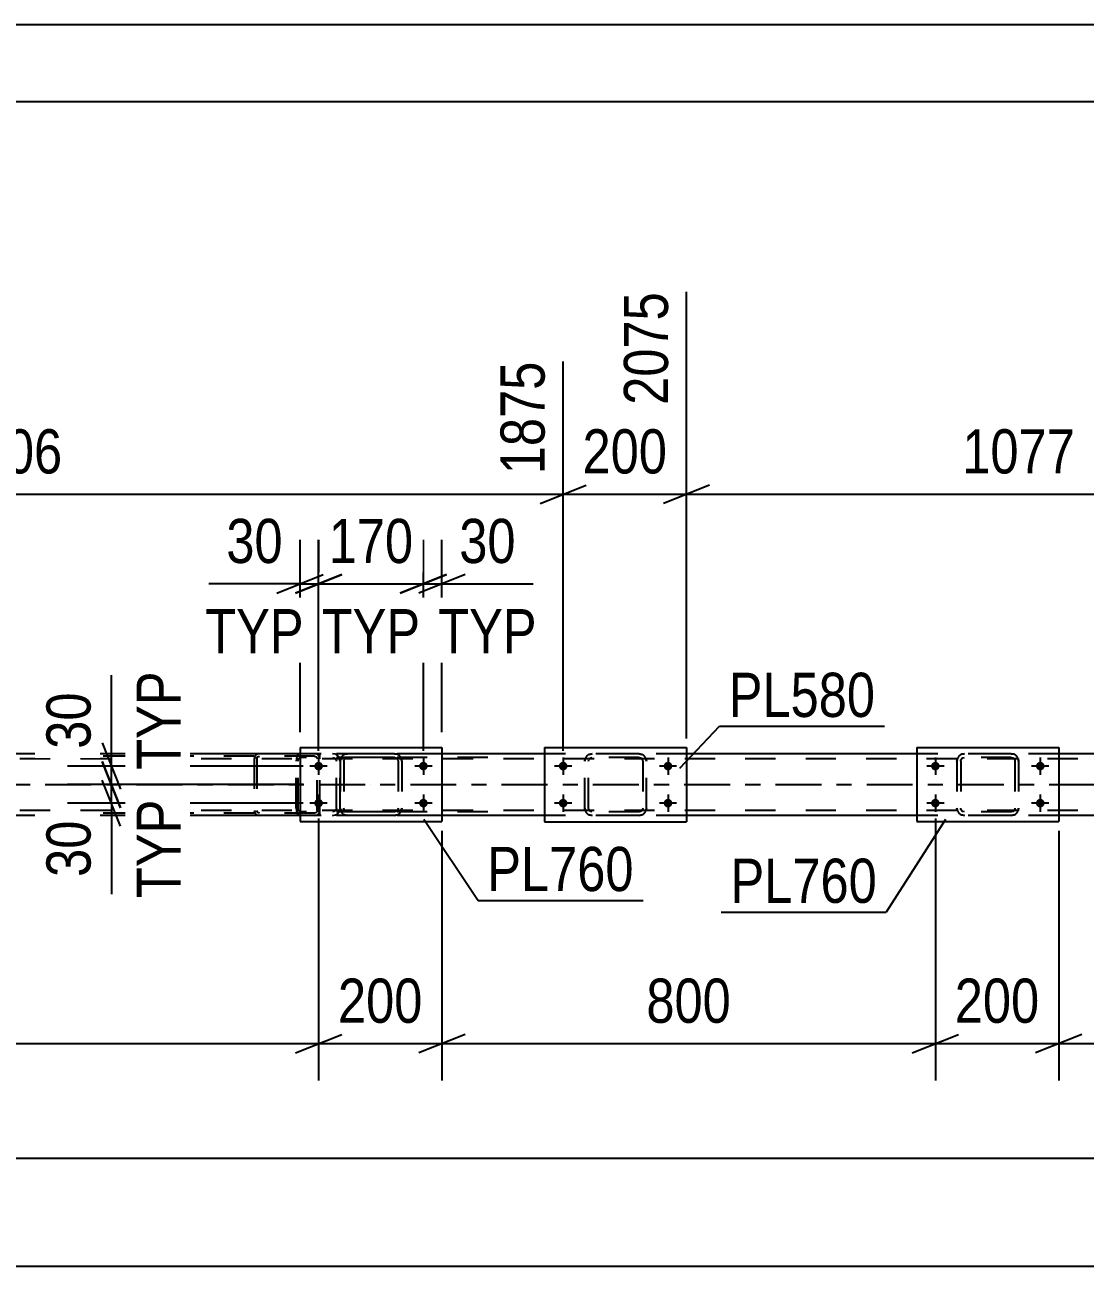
# Model space of a CAD drawing. Header units: millimetres. Extents: x -90 to 751, y -437 to 157.
# Drawn here: x 23.4 to 92.2, y 76.4 to 156.9 of the extents above; entities that cross this region are included whole.
import ezdxf

# ---------------------------------------------------------------- set-up
doc = ezdxf.new("R2010")
doc.units = ezdxf.units.MM
doc.linetypes.add('DXK_LINE_DOT2', pattern=[3.9198, 1.9599, -1.9599])
doc.linetypes.add('DXK_LINE_DOT3', pattern=[5.9187, 2.979, -0.9799, 0.9799, -0.9799])
doc.styles.add('Arial Narrow', font='ARIALN.TTF', dxfattribs={"height": 0.2})

# ---------------------------------------------------------------- blocks, each defined once
blk = doc.blocks.new('Unknown-814553232-1133')
at = {"color": 5, "linetype": 'Continuous'}
for p, q in [((750.809, 156.884), (-90.191, 156.884)), ((745.809, 151.884), (-85.191, 151.884))]:
    blk.add_line(p, q, dxfattribs=at)
blk = doc.blocks.new('Part-814553232-3111 - 2911')
at = {"color": 7, "linetype": 'DXK_LINE_DOT2'}
for p, q in [((41.074, 109.49), (41.015, 109.335)), ((41.162, 109.595), (41.074, 109.49)), ((41.265, 109.631), (41.162, 109.595)), ((53.422, 109.631), (41.265, 109.631)), ((42.541, 109.391), (42.541, 109.631)), ((43.549, 109.595), (43.356, 109.631)), ((41.015, 109.335), (40.994, 109.151)), ((40.994, 106.111), (40.994, 109.151)), ((41.13, 109.151), (41.14, 109.243)), ((41.13, 106.111), (41.13, 109.151)), ((41.14, 109.243), (41.169, 109.321)), ((41.169, 109.321), (41.213, 109.373)), ((41.213, 109.373), (41.265, 109.391)), ((53.422, 109.391), (41.265, 109.391)), ((43.356, 109.391), (43.453, 109.373)), ((43.453, 109.373), (43.534, 109.321)), ((43.534, 109.321), (43.589, 109.243)), ((43.589, 109.243), (43.608, 109.151)), ((43.608, 106.111), (43.608, 109.151)), ((43.854, 109.175), (43.821, 109.335)), ((43.859, 109.151), (43.854, 109.175)), ((43.859, 106.111), (43.859, 109.151)), ((40.994, 106.111), (41.015, 105.927)), ((41.015, 105.927), (41.074, 105.772)), ((41.074, 105.772), (41.162, 105.668)), ((41.14, 106.019), (41.13, 106.111)), ((41.169, 105.941), (41.14, 106.019)), ((41.162, 105.668), (41.265, 105.631)), ((41.213, 105.889), (41.169, 105.941)), ((41.265, 105.871), (41.213, 105.889)), ((53.422, 105.871), (41.265, 105.871)), ((53.422, 105.631), (41.265, 105.631)), ((42.541, 105.631), (42.541, 105.871)), ((43.453, 105.889), (43.356, 105.871)), ((43.356, 105.631), (43.549, 105.668)), ((43.534, 105.941), (43.453, 105.889)), ((43.589, 106.019), (43.534, 105.941)), ((43.608, 106.111), (43.589, 106.019)), ((43.821, 105.927), (43.859, 106.111))]:
    blk.add_line(p, q, dxfattribs=at)
for centre, start, end in [((43.371, 109.136), 23.84941, 68.8059), ((43.371, 106.126), 291.1941, 336.15059)]:
    blk.add_arc(centre, 0.492, start, end, dxfattribs=at)
blk = doc.blocks.new('Part-814553232-2961 - 2911')
at = {"color": 2, "linetype": 'Continuous'}
for p, q in [((41.254, 109.631), (7.377, 109.631)), ((57.115, 109.631), (50.454, 109.631)), ((81.254, 109.631), (66.315, 109.631)), ((108.196, 109.631), (90.454, 109.631)), ((41.254, 105.631), (12.16, 105.631)), ((57.115, 105.631), (50.454, 105.631)), ((81.254, 105.631), (66.315, 105.631)), ((108.196, 105.631), (90.454, 105.631))]:
    blk.add_line(p, q, dxfattribs=at)
at = {"color": 7, "linetype": 'DXK_LINE_DOT2'}
for p, q in [((50.454, 109.631), (41.254, 109.631)), ((66.315, 109.631), (57.115, 109.631)), ((90.454, 109.631), (81.254, 109.631)), ((660.055, 109.311), (-16.698, 109.311)), ((660.055, 105.951), (-16.698, 105.951)), ((50.454, 105.631), (41.254, 105.631)), ((66.315, 105.631), (57.115, 105.631)), ((90.454, 105.631), (81.254, 105.631))]:
    blk.add_line(p, q, dxfattribs=at)
at = {"color": 7, "linetype": 'DXK_LINE_DOT3'}
blk.add_line((-16.698, 107.631), (660.055, 107.631), dxfattribs=at)
blk = doc.blocks.new('Bolt-814553232-2983 - 2911')
at = {"linetype": 'Continuous'}
for points in [[(42.454, 108.551, -1), (42.454, 109.111, -1)], [(49.254, 108.551, -1), (49.254, 109.111, -1)], [(42.454, 106.151, -1), (42.454, 106.711, -1)], [(49.254, 106.151, -1), (49.254, 106.711, -1)]]:
    blk.add_hatch(color=1, dxfattribs=at).paths.add_polyline_path(points)
at = {"color": 1, "linetype": 'Continuous'}
for p, q in [((43.014, 108.831), (41.894, 108.831)), ((42.454, 109.391), (42.454, 108.271)), ((49.814, 108.831), (48.694, 108.831)), ((49.254, 109.391), (49.254, 108.271)), ((43.014, 106.431), (41.894, 106.431)), ((42.454, 106.991), (42.454, 105.871)), ((49.814, 106.431), (48.694, 106.431)), ((49.254, 106.991), (49.254, 105.871))]:
    blk.add_line(p, q, dxfattribs=at)
blk = doc.blocks.new('Bolt-814553232-2984 - 2911')
at = {"linetype": 'Continuous'}
for points in [[(58.315, 108.55, -1), (58.315, 109.11, -1)], [(65.115, 108.55, -1), (65.115, 109.11, -1)], [(58.315, 106.15, -1), (58.315, 106.71, -1)], [(65.115, 106.15, -1), (65.115, 106.71, -1)]]:
    blk.add_hatch(color=1, dxfattribs=at).paths.add_polyline_path(points)
at = {"color": 1, "linetype": 'Continuous'}
for p, q in [((58.875, 108.83), (57.755, 108.83)), ((58.315, 109.39), (58.315, 108.27)), ((65.675, 108.83), (64.555, 108.83)), ((65.115, 109.39), (65.115, 108.27)), ((58.875, 106.43), (57.755, 106.43)), ((58.315, 106.99), (58.315, 105.87)), ((65.675, 106.43), (64.555, 106.43)), ((65.115, 106.99), (65.115, 105.87))]:
    blk.add_line(p, q, dxfattribs=at)
blk = doc.blocks.new('Bolt-814553232-2985 - 2911')
at = {"linetype": 'Continuous'}
for points in [[(82.454, 108.551, -1), (82.454, 109.111, -1)], [(89.254, 108.551, -1), (89.254, 109.111, -1)], [(82.454, 106.151, -1), (82.454, 106.711, -1)], [(89.254, 106.151, -1), (89.254, 106.711, -1)]]:
    blk.add_hatch(color=1, dxfattribs=at).paths.add_polyline_path(points)
at = {"color": 1, "linetype": 'Continuous'}
for p, q in [((83.014, 108.831), (81.894, 108.831)), ((82.454, 109.391), (82.454, 108.271)), ((89.814, 108.831), (88.694, 108.831)), ((89.254, 109.391), (89.254, 108.271)), ((83.014, 106.431), (81.894, 106.431)), ((82.454, 106.991), (82.454, 105.871)), ((89.814, 106.431), (88.694, 106.431)), ((89.254, 106.991), (89.254, 105.871))]:
    blk.add_line(p, q, dxfattribs=at)
blk = doc.blocks.new('Part-814553232-3147 - 2911')
at = {"color": 7, "linetype": 'DXK_LINE_DOT2'}
for p, q in [((44.151, 109.595), (44.334, 109.631)), ((44.334, 109.631), (44.151, 109.595)), ((47.374, 109.631), (44.334, 109.631)), ((47.374, 109.631), (47.558, 109.595)), ((47.558, 109.595), (47.374, 109.631)), ((43.854, 109.151), (43.891, 109.335)), ((43.891, 109.335), (43.854, 109.151)), ((43.854, 109.151), (43.854, 106.111)), ((44.094, 109.151), (44.113, 109.243)), ((44.094, 109.151), (44.094, 106.111)), ((44.113, 109.243), (44.165, 109.321)), ((44.165, 109.321), (44.242, 109.373)), ((44.242, 109.373), (44.334, 109.391)), ((47.374, 109.391), (44.334, 109.391)), ((47.374, 109.391), (47.466, 109.373)), ((47.466, 109.373), (47.544, 109.321)), ((47.544, 109.321), (47.596, 109.243)), ((47.596, 109.243), (47.614, 109.151)), ((47.614, 109.151), (47.614, 106.111)), ((47.818, 109.335), (47.854, 109.151)), ((47.854, 109.151), (47.818, 109.335)), ((47.854, 109.151), (47.854, 106.111)), ((43.891, 105.927), (43.854, 106.111)), ((43.854, 106.111), (43.891, 105.927)), ((44.113, 106.019), (44.094, 106.111)), ((44.165, 105.941), (44.113, 106.019)), ((44.334, 105.631), (44.151, 105.668)), ((44.151, 105.668), (44.334, 105.631)), ((44.242, 105.889), (44.165, 105.941)), ((44.334, 105.871), (44.242, 105.889)), ((47.374, 105.871), (44.334, 105.871)), ((47.374, 105.631), (44.334, 105.631)), ((47.466, 105.889), (47.374, 105.871)), ((47.558, 105.668), (47.374, 105.631)), ((47.374, 105.631), (47.558, 105.668)), ((47.544, 105.941), (47.466, 105.889)), ((47.596, 106.019), (47.544, 105.941)), ((47.614, 106.111), (47.596, 106.019)), ((47.854, 106.111), (47.818, 105.927)), ((47.818, 105.927), (47.854, 106.111))]:
    blk.add_line(p, q, dxfattribs=at)
at = {"color": 7, "linetype": 'DXK_LINE_DOT3'}
blk.add_line((45.854, 107.631), (45.854, 107.631), dxfattribs=at)
at = {"color": 7, "linetype": 'DXK_LINE_DOT2'}
for centre, start, end in [((44.334, 109.151), 112.5, 157.5), ((44.334, 109.151), 112.5, 157.5), ((47.374, 109.151), 22.5, 67.5), ((47.374, 109.151), 22.5, 67.5), ((44.334, 106.111), 202.5, 247.5), ((44.334, 106.111), 202.5, 247.5), ((47.374, 106.111), 292.5, 337.5), ((47.374, 106.111), 292.5, 337.5)]:
    blk.add_arc(centre, 0.48, start, end, dxfattribs=at)
blk = doc.blocks.new('Part-814553232-3018 - 2911')
at = {"color": 2, "linetype": 'Continuous'}
for p, q in [((57.115, 110.03), (57.115, 105.23)), ((57.115, 110.03), (66.315, 110.03)), ((66.315, 110.03), (66.315, 105.23)), ((57.115, 105.23), (66.315, 105.23))]:
    blk.add_line(p, q, dxfattribs=at)
blk = doc.blocks.new('Part-814553232-3019 - 2911')
at = {"color": 7, "linetype": 'DXK_LINE_DOT2'}
for p, q in [((60.012, 109.594), (60.195, 109.63)), ((60.195, 109.63), (60.012, 109.594)), ((63.235, 109.63), (60.195, 109.63)), ((63.235, 109.63), (63.419, 109.594)), ((63.419, 109.594), (63.235, 109.63)), ((59.715, 109.15), (59.752, 109.334)), ((59.752, 109.334), (59.715, 109.15)), ((59.715, 106.11), (59.715, 109.15)), ((59.955, 109.15), (59.974, 109.242)), ((59.955, 106.11), (59.955, 109.15)), ((59.974, 109.242), (60.026, 109.32)), ((60.026, 109.32), (60.103, 109.372)), ((60.103, 109.372), (60.195, 109.39)), ((63.235, 109.39), (60.195, 109.39)), ((63.235, 109.39), (63.327, 109.372)), ((63.327, 109.372), (63.405, 109.32)), ((63.405, 109.32), (63.457, 109.242)), ((63.457, 109.242), (63.475, 109.15)), ((63.475, 109.15), (63.475, 106.11)), ((63.679, 109.334), (63.715, 109.15)), ((63.715, 109.15), (63.679, 109.334)), ((63.715, 106.11), (63.715, 109.15)), ((59.752, 105.926), (59.715, 106.11)), ((59.715, 106.11), (59.752, 105.926)), ((59.974, 106.018), (59.955, 106.11)), ((60.026, 105.94), (59.974, 106.018)), ((60.195, 105.63), (60.012, 105.667)), ((60.012, 105.667), (60.195, 105.63)), ((60.103, 105.888), (60.026, 105.94)), ((60.195, 105.87), (60.103, 105.888)), ((63.235, 105.87), (60.195, 105.87)), ((63.235, 105.63), (60.195, 105.63)), ((63.327, 105.888), (63.235, 105.87)), ((63.419, 105.667), (63.235, 105.63)), ((63.235, 105.63), (63.419, 105.667)), ((63.405, 105.94), (63.327, 105.888)), ((63.457, 106.018), (63.405, 105.94)), ((63.475, 106.11), (63.457, 106.018)), ((63.715, 106.11), (63.679, 105.926)), ((63.679, 105.926), (63.715, 106.11))]:
    blk.add_line(p, q, dxfattribs=at)
at = {"color": 7, "linetype": 'DXK_LINE_DOT3'}
blk.add_line((61.715, 107.63), (61.715, 107.63), dxfattribs=at)
at = {"color": 7, "linetype": 'DXK_LINE_DOT2'}
for centre, start, end in [((60.195, 109.15), 112.5, 157.5), ((60.195, 109.15), 112.5, 157.5), ((63.235, 109.15), 22.5, 67.5), ((63.235, 109.15), 22.5, 67.5), ((60.195, 106.11), 202.5, 247.5), ((60.195, 106.11), 202.5, 247.5), ((63.235, 106.11), 292.5, 337.5), ((63.235, 106.11), 292.5, 337.5)]:
    blk.add_arc(centre, 0.48, start, end, dxfattribs=at)
blk = doc.blocks.new('Part-814553232-3153 - 2911')
at = {"color": 7, "linetype": 'DXK_LINE_DOT2'}
for p, q in [((84.151, 109.595), (84.334, 109.631)), ((84.334, 109.631), (84.151, 109.595)), ((87.374, 109.631), (84.334, 109.631)), ((87.374, 109.631), (87.558, 109.595)), ((87.558, 109.595), (87.374, 109.631)), ((83.854, 109.151), (83.891, 109.335)), ((83.891, 109.335), (83.854, 109.151)), ((83.854, 109.151), (83.854, 106.111)), ((84.094, 109.151), (84.113, 109.243)), ((84.094, 109.151), (84.094, 106.111)), ((84.113, 109.243), (84.165, 109.321)), ((84.165, 109.321), (84.243, 109.373)), ((84.243, 109.373), (84.334, 109.391)), ((87.374, 109.391), (84.334, 109.391)), ((87.374, 109.391), (87.466, 109.373)), ((87.466, 109.373), (87.544, 109.321)), ((87.544, 109.321), (87.596, 109.243)), ((87.596, 109.243), (87.614, 109.151)), ((87.614, 109.151), (87.614, 106.111)), ((87.818, 109.335), (87.854, 109.151)), ((87.854, 109.151), (87.818, 109.335)), ((87.854, 109.151), (87.854, 106.111)), ((83.891, 105.927), (83.854, 106.111)), ((83.854, 106.111), (83.891, 105.927)), ((84.113, 106.019), (84.094, 106.111)), ((84.165, 105.941), (84.113, 106.019)), ((84.334, 105.631), (84.151, 105.668)), ((84.151, 105.668), (84.334, 105.631)), ((84.243, 105.889), (84.165, 105.941)), ((84.334, 105.871), (84.243, 105.889)), ((87.374, 105.871), (84.334, 105.871)), ((87.374, 105.631), (84.334, 105.631)), ((87.466, 105.889), (87.374, 105.871)), ((87.558, 105.668), (87.374, 105.631)), ((87.374, 105.631), (87.558, 105.668)), ((87.544, 105.941), (87.466, 105.889)), ((87.596, 106.019), (87.544, 105.941)), ((87.614, 106.111), (87.596, 106.019)), ((87.854, 106.111), (87.818, 105.927)), ((87.818, 105.927), (87.854, 106.111))]:
    blk.add_line(p, q, dxfattribs=at)
at = {"color": 7, "linetype": 'DXK_LINE_DOT3'}
blk.add_line((85.854, 107.631), (85.854, 107.631), dxfattribs=at)
at = {"color": 7, "linetype": 'DXK_LINE_DOT2'}
for centre, start, end in [((84.334, 109.151), 112.5, 157.5), ((84.334, 109.151), 112.5, 157.5), ((87.374, 109.151), 22.5, 67.5), ((87.374, 109.151), 22.5, 67.5), ((84.334, 106.111), 202.5, 247.5), ((84.334, 106.111), 202.5, 247.5), ((87.374, 106.111), 292.5, 337.5), ((87.374, 106.111), 292.5, 337.5)]:
    blk.add_arc(centre, 0.48, start, end, dxfattribs=at)
blk = doc.blocks.new('Part-814553232-3118 - 2911')
at = {"color": 7, "linetype": 'DXK_LINE_DOT2'}
for p, q in [((42.201, 109.631), (26.872, 109.631)), ((42.201, 109.471), (26.872, 109.471)), ((38.625, 109.631), (38.495, 109.607)), ((38.505, 109.424), (38.56, 109.459)), ((38.56, 109.459), (38.625, 109.471)), ((42.331, 109.607), (42.201, 109.631)), ((42.201, 109.471), (42.266, 109.459)), ((42.266, 109.459), (42.321, 109.424)), ((38.311, 109.434), (38.285, 109.311)), ((38.285, 109.311), (38.285, 105.951)), ((38.455, 109.311), (38.468, 109.372)), ((38.455, 109.311), (38.455, 105.951)), ((38.468, 109.372), (38.505, 109.424)), ((42.321, 109.424), (42.358, 109.372)), ((42.358, 109.372), (42.371, 109.311)), ((42.371, 105.951), (42.371, 109.311)), ((42.541, 109.311), (42.515, 109.434)), ((42.541, 105.951), (42.541, 109.311)), ((42.201, 105.791), (26.872, 105.791)), ((42.201, 105.631), (26.872, 105.631)), ((38.285, 105.951), (38.311, 105.829)), ((38.468, 105.89), (38.455, 105.951)), ((38.505, 105.838), (38.468, 105.89)), ((38.495, 105.655), (38.625, 105.631)), ((38.56, 105.803), (38.505, 105.838)), ((38.625, 105.791), (38.56, 105.803)), ((42.266, 105.803), (42.201, 105.791)), ((42.201, 105.631), (42.331, 105.655)), ((42.321, 105.838), (42.266, 105.803)), ((42.358, 105.89), (42.321, 105.838)), ((42.371, 105.951), (42.358, 105.89)), ((42.515, 105.829), (42.541, 105.951))]:
    blk.add_line(p, q, dxfattribs=at)
for centre, start, end in [((38.612, 109.297), 110.75831, 155.68004), ((42.214, 109.297), 24.31996, 69.24168), ((38.612, 105.965), 204.31996, 249.24168), ((42.214, 105.965), 290.75831, 335.68004)]:
    blk.add_arc(centre, 0.331, start, end, dxfattribs=at)
blk = doc.blocks.new('Part-814553232-3152 - 2911')
at = {"color": 2, "linetype": 'Continuous'}
for p, q in [((41.254, 110.031), (41.254, 105.231)), ((41.254, 110.031), (50.454, 110.031)), ((50.454, 110.031), (50.454, 105.231)), ((41.254, 105.231), (50.454, 105.231))]:
    blk.add_line(p, q, dxfattribs=at)
blk = doc.blocks.new('Part-814553232-3154 - 2911')
at = {"color": 2, "linetype": 'Continuous'}
for p, q in [((81.254, 110.031), (81.254, 105.231)), ((81.254, 110.031), (90.454, 110.031)), ((90.454, 110.031), (90.454, 105.231)), ((81.254, 105.231), (90.454, 105.231))]:
    blk.add_line(p, q, dxfattribs=at)
blk = doc.blocks.new('StraightDimension-814553232-25110 - 2911')
at = {"color": 7, "linetype": 'Continuous'}
for p, q in [((82.454, 105.431), (82.454, 88.444)), ((90.454, 104.631), (90.454, 88.444)), ((80.954, 90.244), (83.954, 91.444)), ((91.954, 91.444), (88.954, 90.244)), ((82.454, 90.844), (90.454, 90.844))]:
    blk.add_line(p, q, dxfattribs=at)
at = {"color": 0}
blk.add_wipeout([(89.797, 91.594), (89.797, 95.794), (83.112, 95.794), (83.112, 91.594)], dxfattribs=at)
at = {"color": 3, "style": 'Arial Narrow'}
blk.add_text('200', height=2.8633, dxfattribs=at).set_placement((83.712, 92.194))
blk = doc.blocks.new('StraightDimension-814553232-25673 - 2911')
at = {"color": 7, "linetype": 'Continuous'}
for p, q in [((29.02, 108.831), (29.02, 114.737)), ((29.02, 108.831), (29.02, 114.737)), ((28.42, 110.331), (29.62, 107.331)), ((41.454, 108.831), (26.17, 108.831)), ((29.62, 106.131), (28.42, 109.131)), ((29.02, 107.631), (29.02, 108.831)), ((41.454, 107.631), (26.17, 107.631))]:
    blk.add_line(p, q, dxfattribs=at)
at = {"color": 0, "linetype": 'Continuous'}
blk.add_wipeout([(34.12, 115.579), (29.92, 115.579), (29.92, 107.989), (34.12, 107.989)], dxfattribs=at)
at = {"color": 0}
blk.add_wipeout([(28.27, 114.212), (24.07, 114.212), (24.07, 109.356), (28.27, 109.356)], dxfattribs=at)
at = {"color": 3, "linetype": 'Continuous', "style": 'Arial Narrow'}
blk.add_text('TYP', height=2.8633, rotation=90.00021, dxfattribs=at).set_placement((33.52, 108.589))
at = {"color": 3, "style": 'Arial Narrow'}
blk.add_text('30', height=2.8633, rotation=90.00021, dxfattribs=at).set_placement((27.67, 109.956))
blk = doc.blocks.new('StraightDimension-814553232-24659 - 2911')
at = {"color": 7, "linetype": 'Continuous'}
for p, q in [((66.315, 110.631), (66.315, 139.565)), ((58.315, 109.83), (58.315, 135.065)), ((56.815, 125.852), (59.815, 127.052)), ((58.315, 126.452), (66.315, 126.452)), ((67.815, 127.052), (64.815, 125.852))]:
    blk.add_line(p, q, dxfattribs=at)
at = {"color": 0}
blk.add_wipeout([(65.657, 127.202), (65.657, 131.402), (58.973, 131.402), (58.973, 127.202)], dxfattribs=at)
at = {"color": 3, "style": 'Arial Narrow'}
blk.add_text('200', height=2.8633, dxfattribs=at).set_placement((59.573, 127.802))
at = {"color": 0, "linetype": 'Continuous'}
blk.add_wipeout([(65.715, 140.165), (61.515, 140.165), (61.515, 131.652), (65.715, 131.652)], dxfattribs=at)
at = {"color": 3, "linetype": 'Continuous', "style": 'Arial Narrow'}
blk.add_text('2075', height=2.8633, rotation=90.00021, dxfattribs=at).set_placement((65.115, 132.252))
blk = doc.blocks.new('StraightDimension-814553232-25694 - 2911')
at = {"color": 7, "linetype": 'Continuous'}
for p, q in [((49.254, 109.831), (49.254, 123.496)), ((50.454, 111.031), (50.454, 123.496)), ((47.754, 120.046), (50.754, 121.246)), ((51.954, 121.246), (48.954, 120.046)), ((49.254, 120.646), (50.454, 120.646)), ((50.454, 120.646), (56.361, 120.646)), ((50.454, 120.646), (56.361, 120.646))]:
    blk.add_line(p, q, dxfattribs=at)
at = {"color": 0}
blk.add_wipeout([(55.836, 121.396), (55.836, 125.596), (50.979, 125.596), (50.979, 121.396)], dxfattribs=at)
at = {"color": 0, "linetype": 'Continuous'}
blk.add_wipeout([(57.202, 115.546), (57.202, 119.746), (49.613, 119.746), (49.613, 115.546)], dxfattribs=at)
at = {"color": 3, "style": 'Arial Narrow'}
blk.add_text('30', height=2.8633, dxfattribs=at).set_placement((51.579, 121.996))
at = {"color": 3, "linetype": 'Continuous', "style": 'Arial Narrow'}
blk.add_text('TYP', height=2.8633, dxfattribs=at).set_placement((50.213, 116.146))
blk = doc.blocks.new('StraightDimension-814553232-3339 - 2911')
at = {"color": 7, "linetype": 'Continuous'}
blk.add_line((-17.338, 76.416), (698.695, 76.416), dxfattribs=at)
blk = doc.blocks.new('StraightDimension-814553232-7921 - 2911')
at = {"color": 7, "linetype": 'Continuous'}
blk.add_line((-16.698, 83.414), (698.695, 83.414), dxfattribs=at)
blk = doc.blocks.new('StraightDimension-814553232-24658 - 2911')
at = {"color": 7, "linetype": 'Continuous'}
for p, q in [((66.315, 110.631), (66.315, 139.565)), ((109.396, 109.83), (109.396, 135.065)), ((67.815, 127.052), (64.815, 125.852)), ((66.315, 126.452), (109.396, 126.452)), ((107.896, 125.852), (110.896, 127.052))]:
    blk.add_line(p, q, dxfattribs=at)
at = {"color": 0}
blk.add_wipeout([(92.112, 127.202), (92.112, 131.402), (83.599, 131.402), (83.599, 127.202)], dxfattribs=at)
at = {"color": 3, "style": 'Arial Narrow'}
blk.add_text('1077', height=2.8633, dxfattribs=at).set_placement((84.199, 127.802))
at = {"color": 0, "linetype": 'Continuous'}
blk.add_wipeout([(108.796, 135.665), (104.596, 135.665), (104.596, 127.152), (108.796, 127.152)], dxfattribs=at)
at = {"color": 3, "linetype": 'Continuous', "style": 'Arial Narrow'}
blk.add_text('3152', height=2.8633, rotation=90.00021, dxfattribs=at).set_placement((108.196, 127.752))
blk = doc.blocks.new('StraightDimension-814553232-24660 - 2911')
at = {"color": 7, "linetype": 'Continuous'}
for p, q in [((-13.942, 113.44), (-13.942, 139.208)), ((58.315, 109.83), (58.315, 135.065)), ((-12.442, 127.052), (-15.442, 125.852)), ((-13.942, 126.452), (58.315, 126.452)), ((56.815, 125.852), (59.815, 127.052))]:
    blk.add_line(p, q, dxfattribs=at)
at = {"color": 0}
blk.add_wipeout([(26.443, 127.202), (26.443, 131.402), (17.931, 131.402), (17.931, 127.202)], dxfattribs=at)
at = {"color": 3, "style": 'Arial Narrow'}
blk.add_text('1806', height=2.8633, dxfattribs=at).set_placement((18.531, 127.802))
at = {"color": 0, "linetype": 'Continuous'}
blk.add_wipeout([(57.715, 135.665), (53.515, 135.665), (53.515, 127.152), (57.715, 127.152)], dxfattribs=at)
at = {"color": 3, "linetype": 'Continuous', "style": 'Arial Narrow'}
blk.add_text('1875', height=2.8633, rotation=90.00021, dxfattribs=at).set_placement((57.115, 127.752))
blk = doc.blocks.new('StraightDimension-814553232-25109 - 2911')
at = {"color": 7, "linetype": 'Continuous'}
for p, q in [((122.457, 105.431), (122.457, 88.444)), ((90.454, 104.631), (90.454, 88.444)), ((91.954, 91.444), (88.954, 90.244)), ((120.957, 90.244), (123.957, 91.444)), ((90.454, 90.844), (122.457, 90.844))]:
    blk.add_line(p, q, dxfattribs=at)
at = {"color": 0}
blk.add_wipeout([(109.798, 91.594), (109.798, 95.794), (103.113, 95.794), (103.113, 91.594)], dxfattribs=at)
at = {"color": 3, "style": 'Arial Narrow'}
blk.add_text('800', height=2.8633, dxfattribs=at).set_placement((103.713, 92.194))
blk = doc.blocks.new('StraightDimension-814553232-25111 - 2911')
at = {"color": 7, "linetype": 'Continuous'}
for p, q in [((82.454, 105.431), (82.454, 88.444)), ((50.454, 104.631), (50.454, 88.444)), ((51.954, 91.444), (48.954, 90.244)), ((80.954, 90.244), (83.954, 91.444)), ((50.454, 90.844), (82.454, 90.844))]:
    blk.add_line(p, q, dxfattribs=at)
at = {"color": 0}
blk.add_wipeout([(69.796, 91.594), (69.796, 95.794), (63.112, 95.794), (63.112, 91.594)], dxfattribs=at)
at = {"color": 3, "style": 'Arial Narrow'}
blk.add_text('800', height=2.8633, dxfattribs=at).set_placement((63.712, 92.194))
blk = doc.blocks.new('StraightDimension-814553232-25112 - 2911')
at = {"color": 7, "linetype": 'Continuous'}
for p, q in [((42.454, 105.431), (42.454, 88.444)), ((50.454, 104.631), (50.454, 88.444)), ((40.954, 90.244), (43.954, 91.444)), ((51.954, 91.444), (48.954, 90.244)), ((42.454, 90.844), (50.454, 90.844))]:
    blk.add_line(p, q, dxfattribs=at)
at = {"color": 0}
blk.add_wipeout([(49.796, 91.594), (49.796, 95.794), (43.112, 95.794), (43.112, 91.594)], dxfattribs=at)
at = {"color": 3, "style": 'Arial Narrow'}
blk.add_text('200', height=2.8633, dxfattribs=at).set_placement((43.712, 92.194))
blk = doc.blocks.new('StraightDimension-814553232-25113 - 2911')
at = {"color": 7, "linetype": 'Continuous'}
for p, q in [((42.454, 105.431), (42.454, 88.444)), ((-16.698, 104.631), (-16.698, 88.444)), ((-15.198, 91.444), (-18.198, 90.244)), ((40.954, 90.244), (43.954, 91.444)), ((-16.698, 90.844), (42.454, 90.844))]:
    blk.add_line(p, q, dxfattribs=at)
at = {"color": 0}
blk.add_wipeout([(17.135, 91.594), (17.135, 95.794), (8.622, 95.794), (8.622, 91.594)], dxfattribs=at)
at = {"color": 3, "style": 'Arial Narrow'}
blk.add_text('1479', height=2.8633, dxfattribs=at).set_placement((9.222, 92.194))
blk = doc.blocks.new('StraightDimension-814553232-25674 - 2911')
at = {"color": 7, "linetype": 'Continuous'}
for p, q in [((28.42, 109.131), (29.62, 106.131)), ((29.62, 104.931), (28.42, 107.931)), ((41.454, 107.631), (26.17, 107.631)), ((29.02, 106.431), (29.02, 107.631)), ((41.454, 106.431), (26.17, 106.431)), ((29.02, 106.431), (29.02, 100.525)), ((29.02, 106.431), (29.02, 100.525))]:
    blk.add_line(p, q, dxfattribs=at)
at = {"color": 0, "linetype": 'Continuous'}
blk.add_wipeout([(34.12, 107.273), (29.92, 107.273), (29.92, 99.683), (34.12, 99.683)], dxfattribs=at)
at = {"color": 0}
blk.add_wipeout([(28.27, 105.906), (24.07, 105.906), (24.07, 101.05), (28.27, 101.05)], dxfattribs=at)
at = {"color": 3, "linetype": 'Continuous', "style": 'Arial Narrow'}
blk.add_text('TYP', height=2.8633, rotation=90.00021, dxfattribs=at).set_placement((33.52, 100.283))
at = {"color": 3, "style": 'Arial Narrow'}
blk.add_text('30', height=2.8633, rotation=90.00021, dxfattribs=at).set_placement((27.67, 101.65))
blk = doc.blocks.new('StraightDimension-814553232-25695 - 2911')
at = {"color": 7, "linetype": 'Continuous'}
for p, q in [((42.454, 109.831), (42.454, 123.496)), ((49.254, 109.831), (49.254, 123.496)), ((40.954, 120.046), (43.954, 121.246)), ((50.754, 121.246), (47.754, 120.046)), ((42.454, 120.646), (49.254, 120.646))]:
    blk.add_line(p, q, dxfattribs=at)
at = {"color": 0}
blk.add_wipeout([(49.196, 121.396), (49.196, 125.596), (42.512, 125.596), (42.512, 121.396)], dxfattribs=at)
at = {"color": 0, "linetype": 'Continuous'}
blk.add_wipeout([(49.649, 115.546), (49.649, 119.746), (42.059, 119.746), (42.059, 115.546)], dxfattribs=at)
at = {"color": 3, "style": 'Arial Narrow'}
blk.add_text('170', height=2.8633, dxfattribs=at).set_placement((43.112, 121.996))
at = {"color": 3, "linetype": 'Continuous', "style": 'Arial Narrow'}
blk.add_text('TYP', height=2.8633, dxfattribs=at).set_placement((42.659, 116.146))
blk = doc.blocks.new('StraightDimension-814553232-25696 - 2911')
at = {"color": 7, "linetype": 'Continuous'}
for p, q in [((41.254, 111.031), (41.254, 123.496)), ((42.454, 109.831), (42.454, 123.496)), ((39.754, 120.046), (42.754, 121.246)), ((43.954, 121.246), (40.954, 120.046)), ((41.254, 120.646), (35.348, 120.646)), ((41.254, 120.646), (35.348, 120.646)), ((41.254, 120.646), (42.454, 120.646))]:
    blk.add_line(p, q, dxfattribs=at)
at = {"color": 0}
blk.add_wipeout([(40.729, 121.396), (40.729, 125.596), (35.873, 125.596), (35.873, 121.396)], dxfattribs=at)
at = {"color": 0, "linetype": 'Continuous'}
blk.add_wipeout([(42.096, 115.546), (42.096, 119.746), (34.506, 119.746), (34.506, 115.546)], dxfattribs=at)
at = {"color": 3, "style": 'Arial Narrow'}
blk.add_text('30', height=2.8633, dxfattribs=at).set_placement((36.473, 121.996))
at = {"color": 3, "linetype": 'Continuous', "style": 'Arial Narrow'}
blk.add_text('TYP', height=2.8633, dxfattribs=at).set_placement((35.106, 116.146))
blk = doc.blocks.new('Mark-814553232-3014 - 2911')
at = {"color": 30, "linetype": 'Continuous'}
for p, q in [((65.89, 108.706), (68.453, 111.419)), ((68.453, 111.419), (79.157, 111.419))]:
    blk.add_line(p, q, dxfattribs=at)
at = {"color": 0}
blk.add_wipeout([(78.557, 112.019), (78.557, 115.019), (69.053, 115.019), (69.053, 112.019)], dxfattribs=at)
blk.add_wipeout([(78.557, 112.019), (78.557, 115.019), (69.053, 115.019), (69.053, 112.019)], dxfattribs=at)
at = {"color": 3, "style": 'Arial Narrow'}
blk.add_text('PL580', height=2.8633, dxfattribs=at).set_placement((69.053, 112.019))
blk = doc.blocks.new('Mark-814553232-3148 - 2911')
at = {"color": 30, "linetype": 'Continuous'}
for p, q in [((49.282, 105.394), (52.795, 100.13)), ((52.795, 100.13), (63.499, 100.13))]:
    blk.add_line(p, q, dxfattribs=at)
at = {"color": 0}
blk.add_wipeout([(62.899, 100.73), (62.899, 103.73), (53.395, 103.73), (53.395, 100.73)], dxfattribs=at)
blk.add_wipeout([(62.899, 100.73), (62.899, 103.73), (53.395, 103.73), (53.395, 100.73)], dxfattribs=at)
at = {"color": 3, "style": 'Arial Narrow'}
blk.add_text('PL760', height=2.8633, dxfattribs=at).set_placement((53.395, 100.73))
blk = doc.blocks.new('Mark-814553232-21550 - 2911')
at = {"color": 30, "linetype": 'Continuous'}
for p in [(83.106, 105.38), (68.569, 99.368)]:
    blk.add_line(p, (79.273, 99.368), dxfattribs=at)
at = {"color": 0}
blk.add_wipeout([(78.673, 99.968), (78.673, 102.968), (69.169, 102.968), (69.169, 99.968)], dxfattribs=at)
blk.add_wipeout([(78.673, 99.968), (78.673, 102.968), (69.169, 102.968), (69.169, 99.968)], dxfattribs=at)
at = {"color": 3, "style": 'Arial Narrow'}
blk.add_text('PL760', height=2.8633, dxfattribs=at).set_placement((69.169, 99.968))

msp = doc.modelspace()

# ---------------------------------------------------------------- block references
for name in ['Unknown-814553232-1133', 'Part-814553232-2961 - 2911', 'Part-814553232-3118 - 2911', 'Part-814553232-3111 - 2911', 'Part-814553232-3152 - 2911', 'Part-814553232-3147 - 2911', 'Part-814553232-3018 - 2911', 'Part-814553232-3019 - 2911', 'Part-814553232-3154 - 2911', 'Part-814553232-3153 - 2911', 'Bolt-814553232-2983 - 2911', 'Bolt-814553232-2984 - 2911', 'Bolt-814553232-2985 - 2911']:
    msp.add_blockref(name, (0, 0))

# ---------------------------------------------------------------- next in the draw order: block references
for name in ['StraightDimension-814553232-24659 - 2911', 'StraightDimension-814553232-25673 - 2911', 'StraightDimension-814553232-25110 - 2911']:
    msp.add_blockref(name, (0, 0))

# ---------------------------------------------------------------- next in the draw order: block references
for name in ['StraightDimension-814553232-24658 - 2911', 'StraightDimension-814553232-25694 - 2911', 'StraightDimension-814553232-3339 - 2911']:
    msp.add_blockref(name, (0, 0))

# ---------------------------------------------------------------- next in the draw order: block references
for name in ['StraightDimension-814553232-24660 - 2911', 'Mark-814553232-3014 - 2911', 'StraightDimension-814553232-7921 - 2911']:
    msp.add_blockref(name, (0, 0))

# ---------------------------------------------------------------- next in the draw order: block references
for name in ['StraightDimension-814553232-25695 - 2911', 'StraightDimension-814553232-25111 - 2911', 'StraightDimension-814553232-25109 - 2911']:
    msp.add_blockref(name, (0, 0))

# ---------------------------------------------------------------- next in the draw order: block references
for name in ['StraightDimension-814553232-25696 - 2911', 'StraightDimension-814553232-25112 - 2911', 'Mark-814553232-21550 - 2911']:
    msp.add_blockref(name, (0, 0))

# ---------------------------------------------------------------- next in the draw order: block references
for name in ['StraightDimension-814553232-25113 - 2911', 'Mark-814553232-3148 - 2911']:
    msp.add_blockref(name, (0, 0))

# ---------------------------------------------------------------- next in the draw order: block references
msp.add_blockref('StraightDimension-814553232-25674 - 2911', (0, 0))

doc.saveas('drawing.dxf')
